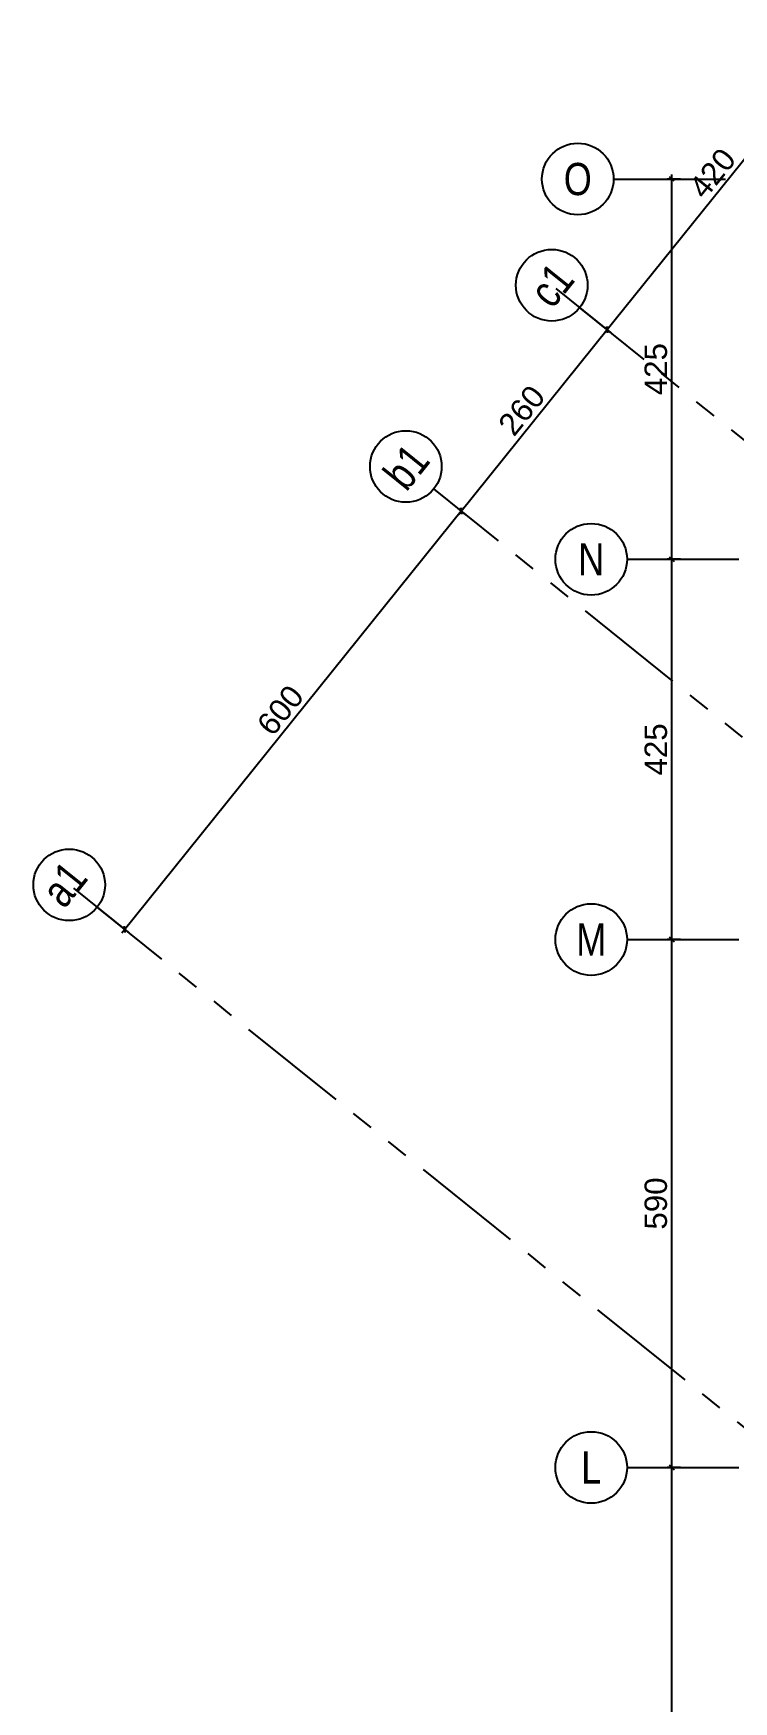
# Model space of a CAD drawing. Extents: x 186.8 to 246.9, y -2.6 to 70.8.
# Drawn here: x 186.76 to 194.58, y 39.38 to 58.03 of the extents above; entities that cross this region are included whole.
import ezdxf
from ezdxf.enums import TextEntityAlignment as Align

# ---------------------------------------------------------------- set-up
doc = ezdxf.new("R2010")
doc.units = 0
doc.header["$MEASUREMENT"] = 0
doc.header["$PDMODE"] = 35
doc.header["$PDSIZE"] = 0.3
doc.linetypes.add('AXIS_100$0$A-AXIS$0$PHANTOM', pattern=[2.5, 1.25, -0.25, 0.25, -0.25, 0.25, -0.25])
doc.layers.get('0').update_dxf_attribs({"linetype": 'CONTINUOUS'})
doc.layers.get('DEFPOINTS').update_dxf_attribs({"linetype": 'CONTINUOUS'})
for name, color, linetype in [('AXIS_100$0$A-axe-dim-100', 3, 'CONTINUOUS'), ('AXIS_100$0$A-axe-text', 3, 'CONTINUOUS'), ('AXIS_100$0$A-AXIS-100', 10, 'AXIS_100$0$A-AXIS$0$PHANTOM')]:
    doc.layers.add(name, color=color, linetype=linetype)
doc.styles.add('AXIS_100$0$A-AXIS$0$STRUCTURE$0$A100-STEXT', font='ARIAL.TTF', dxfattribs={"height": 0.25})
doc.styles.add('AXIS_100$0$STYLE1', font='ARIAL.TTF')
doc.dimstyles.new('AXIS_100$0$A50-DIM', dxfattribs={"dimtxt": 0.1, "dimasz": 0.05, "dimexe": 0.05, "dimexo": 0.1, "dimgap": 0.05, "dimtad": 1, "dimlfac": 100, "dimrnd": 0.5, "dimdsep": 46, "dimtxsty": 'AXIS_100$0$STYLE1', "dimblk": 'AXIS_100$0$_OBLIQUE', "dimcen": 0.05, "dimdle": 0.05, "dimclrd": 35, "dimclre": 35, "dimclrt": 256, "dimadec": 0, "dimazin": 0, "dimtfac": 1.4, "dimtix": 1, "dimtmove": 2, "dimatfit": 3, "dimldrblk": 'AXIS_100$0$_Open90', "dimfxl": 0, "dimtolj": 1, "dimarcsym": 0})

# ---------------------------------------------------------------- blocks, each defined once
blk = doc.blocks.new('AXIS_100$0$_OBLIQUE')
at = {"color": 0, "linetype": 'ByBlock'}
blk.add_line((-0.5, -0.5), (0.5, 0.5), dxfattribs=at)
blk = doc.blocks.new('*D162')
at = {"layer": 'AXIS_100$0$A-axe-dim-100', "color": 35, "linetype": 'Continuous', "lineweight": -2}
for p, q in [((193.887, 41.95), (193.887, 47.95)), ((193.983, 47.9), (193.837, 47.9)), ((193.983, 42), (193.837, 42))]:
    blk.add_line(p, q, dxfattribs=at)
at = {"layer": 'DEFPOINTS', "color": 0, "linetype": 'Continuous'}
for p in [(193.887, 47.9), (194.083, 47.9), (194.083, 42)]:
    blk.add_point(p, dxfattribs=at)
at = {"layer": 'AXIS_100$0$A-axe-dim-100', "color": 35, "linetype": 'Continuous', "lineweight": -2, "xscale": 0.05, "yscale": 0.05, "zscale": 0.05}
for p, rotation in [((193.887, 47.9), 90), ((193.887, 42), 270)]:
    blk.add_blockref('AXIS_100$0$_OBLIQUE', p, dxfattribs=dict(at, rotation=rotation))
at = {"layer": 'AXIS_100$0$A-axe-dim-100', "linetype": 'Continuous', "insert": (193.71, 44.95), "char_height": 0.25, "attachment_point": 5, "rotation": 90, "style": 'AXIS_100$0$STYLE1'}
blk.add_mtext('\\A1;590', dxfattribs=at)
blk = doc.blocks.new('AXIS_100$0$_Open90')
at = {"color": 0, "linetype": 'ByBlock', "lineweight": -2}
for p, q in [((0, 0), (-1, 0)), ((-0.5, 0.5), (0, 0)), ((0, 0), (-0.5, -0.5))]:
    blk.add_line(p, q, dxfattribs=at)
blk = doc.blocks.new('*D163')
at = {"layer": 'AXIS_100$0$A-axe-dim-100', "color": 35, "linetype": 'Continuous', "lineweight": -2}
for p, q in [((193.983, 52.15), (193.837, 52.15)), ((193.887, 47.85), (193.887, 52.2)), ((193.983, 47.9), (193.837, 47.9))]:
    blk.add_line(p, q, dxfattribs=at)
at = {"layer": 'DEFPOINTS', "color": 0, "linetype": 'Continuous'}
for p in [(193.887, 52.15), (194.083, 52.15), (194.083, 47.9)]:
    blk.add_point(p, dxfattribs=at)
at = {"layer": 'AXIS_100$0$A-axe-dim-100', "color": 35, "linetype": 'Continuous', "lineweight": -2, "xscale": 0.05, "yscale": 0.05, "zscale": 0.05}
for p, rotation in [((193.887, 52.15), 90), ((193.887, 47.9), 270)]:
    blk.add_blockref('AXIS_100$0$_OBLIQUE', p, dxfattribs=dict(at, rotation=rotation))
at = {"layer": 'AXIS_100$0$A-axe-dim-100', "linetype": 'Continuous', "insert": (193.71, 50.025), "char_height": 0.25, "attachment_point": 5, "rotation": 90, "style": 'AXIS_100$0$STYLE1'}
blk.add_mtext('\\A1;425', dxfattribs=at)
blk = doc.blocks.new('*D164')
at = {"layer": 'AXIS_100$0$A-axe-dim-100', "color": 35, "linetype": 'Continuous', "lineweight": -2}
for p, q in [((193.983, 56.4), (193.837, 56.4)), ((193.887, 52.1), (193.887, 56.45)), ((193.983, 52.15), (193.837, 52.15))]:
    blk.add_line(p, q, dxfattribs=at)
at = {"layer": 'DEFPOINTS', "color": 0, "linetype": 'Continuous'}
for p in [(193.887, 56.4), (194.083, 56.4), (194.083, 52.15)]:
    blk.add_point(p, dxfattribs=at)
at = {"layer": 'AXIS_100$0$A-axe-dim-100', "color": 35, "linetype": 'Continuous', "lineweight": -2, "xscale": 0.05, "yscale": 0.05, "zscale": 0.05}
for p, rotation in [((193.887, 56.4), 90), ((193.887, 52.15), 270)]:
    blk.add_blockref('AXIS_100$0$_OBLIQUE', p, dxfattribs=dict(at, rotation=rotation))
at = {"layer": 'AXIS_100$0$A-axe-dim-100', "linetype": 'Continuous', "insert": (193.71, 54.275), "char_height": 0.25, "attachment_point": 5, "rotation": 90, "style": 'AXIS_100$0$STYLE1'}
blk.add_mtext('\\A1;425', dxfattribs=at)
blk = doc.blocks.new('*D188')
at = {"layer": 'AXIS_100$0$A-axe-dim-100', "color": 35, "linetype": 'Continuous', "lineweight": -2}
for p, q in [((193.133, 54.677), (195.828, 58.028)), ((195.848, 57.947), (195.757, 58.02)), ((192.592, 55.176), (193.203, 54.685))]:
    blk.add_line(p, q, dxfattribs=at)
at = {"layer": 'DEFPOINTS', "color": 0, "linetype": 'Continuous'}
for p in [(195.796, 57.989), (195.926, 57.885), (192.514, 55.238)]:
    blk.add_point(p, dxfattribs=at)
at = {"layer": 'AXIS_100$0$A-axe-dim-100', "color": 35, "linetype": 'Continuous', "lineweight": -2, "xscale": 0.05, "yscale": 0.05, "zscale": 0.05}
for p, rotation in [((195.796, 57.989), 51.19370936606354), ((193.164, 54.716), 231.1937093660635)]:
    blk.add_blockref('AXIS_100$0$_OBLIQUE', p, dxfattribs=dict(at, rotation=rotation))
at = {"layer": 'AXIS_100$0$A-axe-dim-100', "linetype": 'Continuous', "insert": (194.342, 56.464), "char_height": 0.25, "attachment_point": 5, "rotation": 51.1937, "style": 'AXIS_100$0$STYLE1'}
blk.add_mtext('\\A1;420', dxfattribs=at)
blk = doc.blocks.new('*D192')
at = {"layer": 'AXIS_100$0$A-axe-dim-100', "color": 35, "linetype": 'Continuous', "lineweight": -2}
for p, q in [((187.743, 47.975), (191.566, 52.729)), ((191.586, 52.648), (191.496, 52.721)), ((187.203, 48.474), (187.814, 47.983))]:
    blk.add_line(p, q, dxfattribs=at)
at = {"layer": 'DEFPOINTS', "color": 0, "linetype": 'Continuous'}
for p in [(191.535, 52.69), (191.664, 52.586), (187.125, 48.537)]:
    blk.add_point(p, dxfattribs=at)
at = {"layer": 'AXIS_100$0$A-axe-dim-100', "color": 35, "linetype": 'Continuous', "lineweight": -2, "xscale": 0.05, "yscale": 0.05, "zscale": 0.05}
for p, rotation in [((191.535, 52.69), 51.19370936606354), ((187.775, 48.014), 231.1937093660635)]:
    blk.add_blockref('AXIS_100$0$_OBLIQUE', p, dxfattribs=dict(at, rotation=rotation))
at = {"layer": 'AXIS_100$0$A-axe-dim-100', "linetype": 'Continuous', "insert": (189.516, 50.463), "char_height": 0.25, "attachment_point": 5, "rotation": 51.1937, "style": 'AXIS_100$0$STYLE1'}
blk.add_mtext('\\A1;600', dxfattribs=at)
blk = doc.blocks.new('*D193')
at = {"layer": 'AXIS_100$0$A-axe-dim-100', "color": 35, "linetype": 'Continuous', "lineweight": -2}
for p, q in [((192.592, 55.176), (193.203, 54.685)), ((191.504, 52.651), (193.196, 54.755)), ((191.586, 52.648), (191.496, 52.721))]:
    blk.add_line(p, q, dxfattribs=at)
at = {"layer": 'DEFPOINTS', "color": 0, "linetype": 'Continuous'}
for p in [(192.514, 55.238), (193.164, 54.716), (191.664, 52.586)]:
    blk.add_point(p, dxfattribs=at)
at = {"layer": 'AXIS_100$0$A-axe-dim-100', "color": 35, "linetype": 'Continuous', "lineweight": -2, "xscale": 0.05, "yscale": 0.05, "zscale": 0.05}
for p, rotation in [((193.164, 54.716), 51.19370936606354), ((191.535, 52.69), 231.1937093660635)]:
    blk.add_blockref('AXIS_100$0$_OBLIQUE', p, dxfattribs=dict(at, rotation=rotation))
at = {"layer": 'AXIS_100$0$A-axe-dim-100', "linetype": 'Continuous', "insert": (192.211, 53.814), "char_height": 0.25, "attachment_point": 5, "rotation": 51.1937, "style": 'AXIS_100$0$STYLE1'}
blk.add_mtext('\\A1;260', dxfattribs=at)
blk = doc.blocks.new('*D196')
at = {"layer": 'AXIS_100$0$A-axe-dim-100', "color": 35, "linetype": 'Continuous', "lineweight": -2}
for p, q in [((193.983, 42), (193.837, 42)), ((193.887, 35.45), (193.887, 42.05)), ((193.983, 35.5), (193.837, 35.5))]:
    blk.add_line(p, q, dxfattribs=at)
at = {"layer": 'DEFPOINTS', "color": 0, "linetype": 'Continuous'}
for p in [(193.887, 42), (194.083, 42), (194.083, 35.5)]:
    blk.add_point(p, dxfattribs=at)
at = {"layer": 'AXIS_100$0$A-axe-dim-100', "color": 35, "linetype": 'Continuous', "lineweight": -2, "xscale": 0.05, "yscale": 0.05, "zscale": 0.05}
for p, rotation in [((193.887, 42), 90), ((193.887, 35.5), 270)]:
    blk.add_blockref('AXIS_100$0$_OBLIQUE', p, dxfattribs=dict(at, rotation=rotation))
at = {"layer": 'AXIS_100$0$A-axe-dim-100', "linetype": 'Continuous', "insert": (193.71, 38.75), "char_height": 0.25, "attachment_point": 5, "rotation": 90, "style": 'AXIS_100$0$STYLE1'}
blk.add_mtext('\\A1;650', dxfattribs=at)

msp = doc.modelspace()

# ---------------------------------------------------------------- linework, layer by layer
at = {"layer": 'AXIS_100$0$A-AXIS-100'}
for p, q in [((193.23718, 56.4), (211.25575, 56.4)), ((228.64723, 26.18046), (192.85793, 54.96227)), ((227.01784, 24.15436), (191.22854, 52.93617)), ((193.38718, 52.15), (211.25575, 52.15)), ((223.2577, 19.47874), (187.4684, 48.26055)), ((193.38718, 47.9), (211.25575, 47.9)), ((193.38718, 42), (211.25575, 42))]:
    msp.add_line(p, q, dxfattribs=at)
at = {"layer": 'AXIS_100$0$A-AXIS-100', "linetype": 'Continuous'}
for centre in [(192.83718, 56.4), (192.54622, 55.21294), (190.91683, 53.18684), (192.98718, 52.15), (187.15669, 48.51123), (192.98718, 47.9), (192.98718, 42)]:
    msp.add_circle(centre, 0.4, dxfattribs=at)

# ---------------------------------------------------------------- texts
at = {"layer": 'AXIS_100$0$A-axe-text', "style": 'AXIS_100$0$A-AXIS$0$STRUCTURE$0$A100-STEXT', "width": 0.8}
for s, p in [('O', (192.83718, 56.4)), ('N', (192.98718, 52.15)), ('M', (192.98718, 47.9)), ('L', (192.98718, 42))]:
    msp.add_text(s, height=0.36, dxfattribs=at).set_placement(p, align=Align.MIDDLE)
for s, rotation, p in [('c1', 51.2, (192.54622, 55.21294)), ('b1', 51.2, (190.91683, 53.18684)), ('a1', 51.198866, (187.10249, 48.51786))]:
    msp.add_text(s, height=0.36, rotation=rotation, dxfattribs=at).set_placement(p, align=Align.MIDDLE)

# ---------------------------------------------------------------- dimensions: what is measured, and where the dimension line sits
at = {"layer": 'AXIS_100$0$A-axe-dim-100', "linetype": 'Continuous'}
for base, p1, p2, angle, picture, middle in [((195.79644, 57.98877), (192.51449, 55.23846), (195.92585, 57.8847), 51.193709, '*D188', (194.34196, 56.46364)), ((193.88718, 56.4), (194.08315, 52.15), (194.08315, 56.4), 90, '*D164', (193.70953, 54.275)), ((193.16435, 54.71584), (191.66436, 52.58567), (192.51449, 55.23846), 51.193709, '*D193', (192.21122, 53.81412)), ((191.53496, 52.68974), (187.12496, 48.53675), (191.66436, 52.58567), 51.193709, '*D192', (189.51646, 50.46326)), ((193.88718, 52.15), (194.08315, 47.9), (194.08315, 52.15), 90, '*D163', (193.70953, 50.025)), ((193.88718, 47.9), (194.08315, 42), (194.08315, 47.9), 90, '*D162', (193.70953, 44.95)), ((193.88718, 42), (194.08315, 35.5), (194.08315, 42), 90, '*D196', (193.70953, 38.75))]:
    dim = msp.add_linear_dim(base=base, p1=p1, p2=p2, angle=angle, dimstyle='AXIS_100$0$A50-DIM', override={"dimtxt": 0.25}, dxfattribs=at)
    dim.commit()
    dim.dimension.update_dxf_attribs({"geometry": picture, "text_midpoint": middle})

doc.saveas('drawing.dxf')
